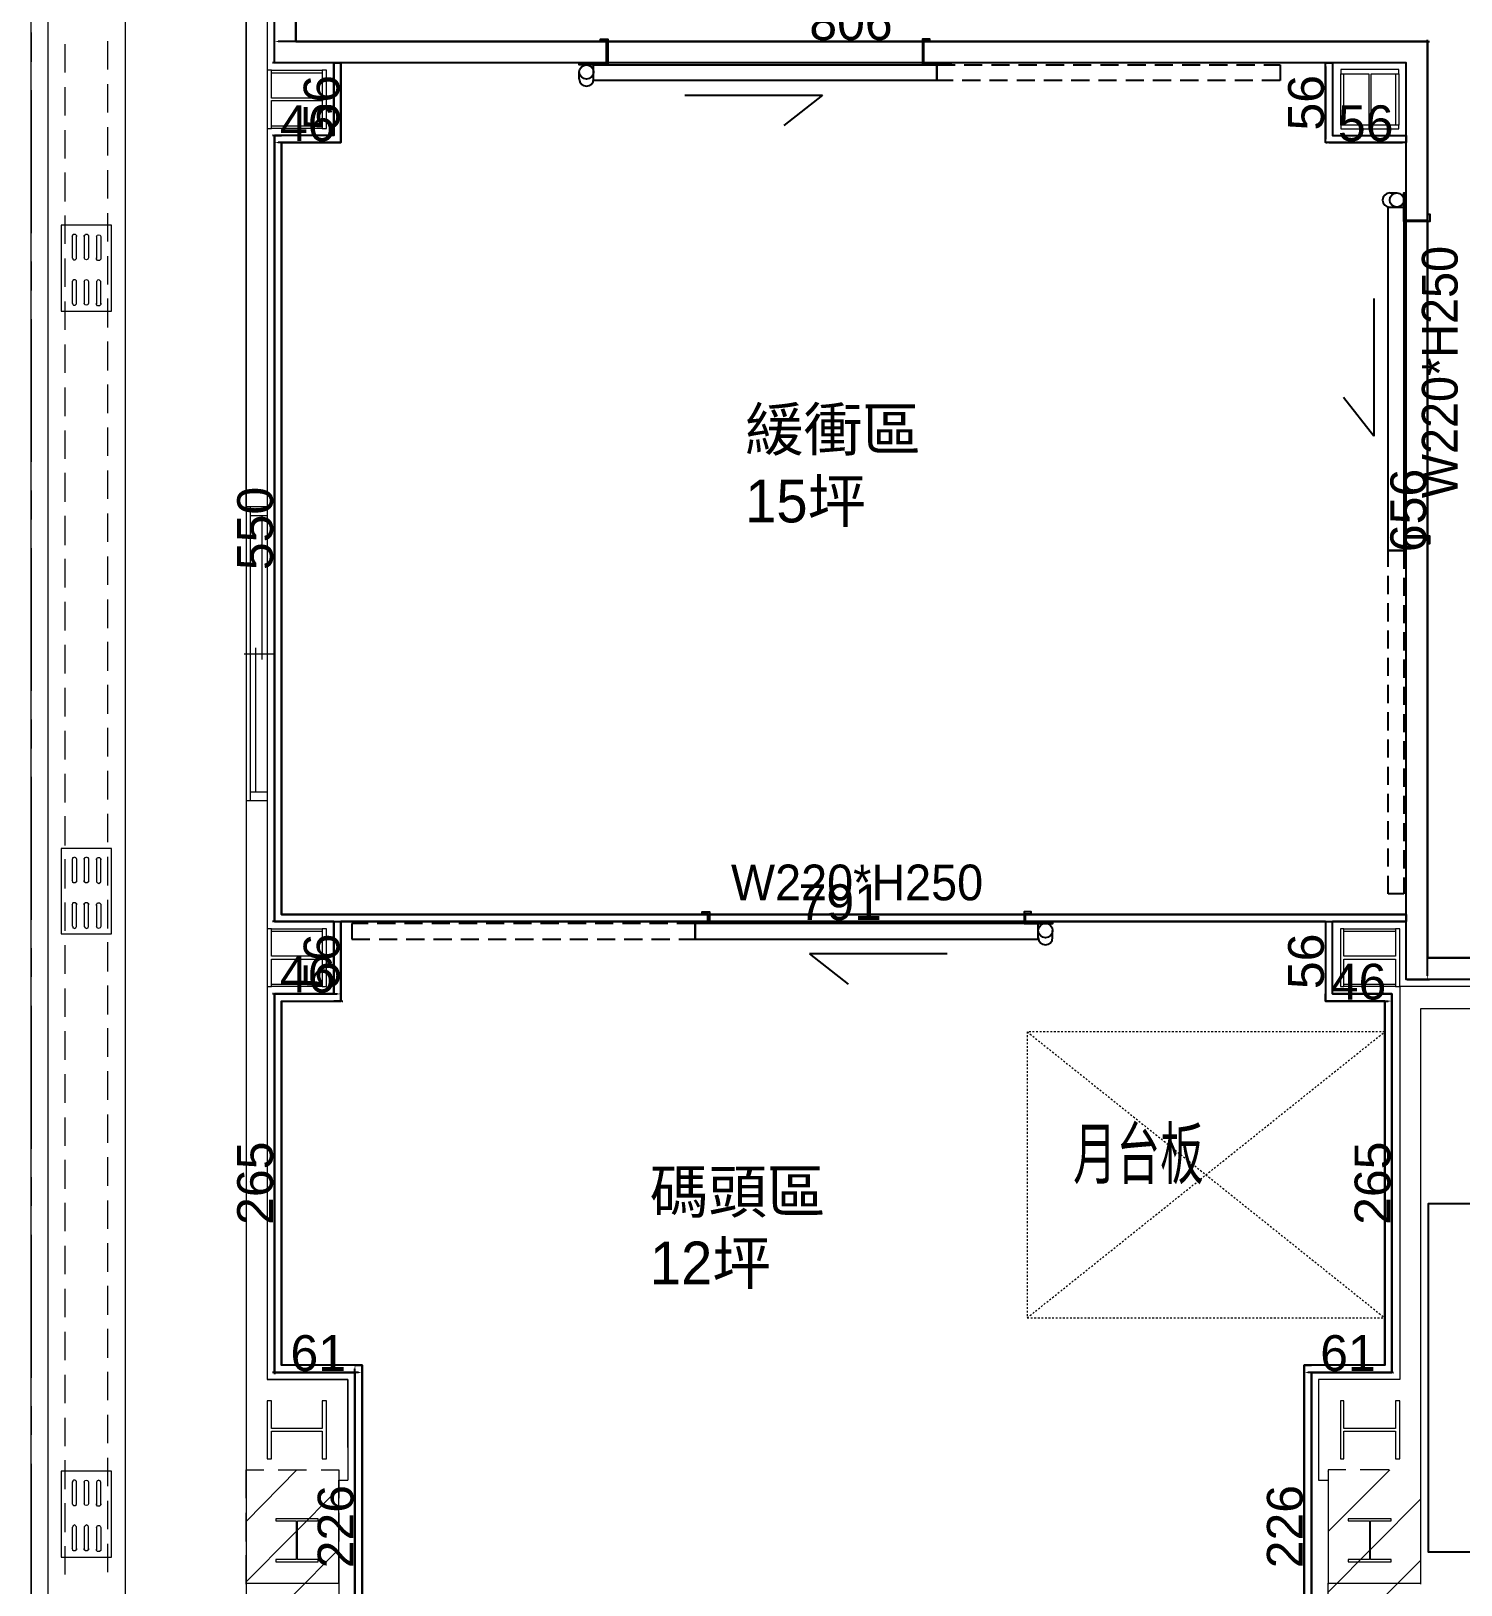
# Model space of a CAD drawing. Header units: millimetres. Extents: x -15161 to 10473752, y -72817 to 33960.
# Drawn here: x 35616 to 36615, y 73 to 1159 of the extents above; entities that cross this region are included whole.
import ezdxf
from ezdxf.enums import TextEntityAlignment as Align

# ---------------------------------------------------------------- set-up
doc = ezdxf.new("R2010")
doc.units = ezdxf.units.MM
doc.linetypes.add('HIDDEN', pattern=[9.525, 6.35, -3.175])
doc.linetypes.add('JIS_02_1.2', pattern=[2.5, 1.25, -1.25])
doc.layers.add('C6', color=6, linetype='Continuous', lineweight=5)
doc.layers.add('添利-門', color=150, linetype='Continuous', lineweight=25)
doc.layers.add('PDF_幾何圖形', color=7, linetype='Continuous')
doc.layers.add('TEXT', color=4, linetype='Continuous')
doc.styles.add('CHINA', font='C2.SHX', dxfattribs={"width": 0.8, "bigfont": 'CHINA.SHX'})
doc.styles.get("Standard").update_dxf_attribs({"font": 'arial.ttf'})
doc.dimstyles.new('ISO-25', dxfattribs={"dimtxt": 25, "dimasz": 2.5, "dimexe": 1.25, "dimexo": 0.625, "dimtad": 1, "dimdec": 0, "dimtxsty": 'Standard', "dimcen": 2.5, "dimadec": 0, "dimazin": 0, "dimtfac": 1, "dimtdec": 0, "dimtmove": 0, "dimatfit": 3, "dimfxl": 1, "dimarcsym": 0})

# ---------------------------------------------------------------- blocks, each defined once
blk = doc.blocks.new('拆除後的建築底圖1131126')
at = {"layer": 'PDF_幾何圖形', "lineweight": 0}
for points in [[(10789.3, -581.5), (9382.4, -762.3), (9382.4, 3697.8), (9394.2, 3697.8), (9394.2, -748.7), (10787.6, -569.6)], [(9532.7, 3547.1), (9532.7, -46.7), (9448.4, -46.7), (9448.4, 3547.1)], [(9586, 1090.9), (9589, 1090.9), (9589, 1131.6), (9586, 1131.6), (9586, 1112.1), (9550.5, 1112.1), (9550.5, 1131.6), (9547.5, 1131.6), (9547.5, 1090.9), (9550.5, 1090.9), (9550.5, 1110.4), (9586, 1110.4)], [(9550.5, 1129.5), (9550.5, 1131.6), (9586, 1131.6), (9586, 1129.5)], [(10298.2, 1093.1), (10298.2, 1090.5), (10338.8, 1090.5), (10338.8, 1093.1), (10319.4, 1093.1), (10319.4, 1129.1), (10338.8, 1129.1), (10338.8, 1132), (10298.2, 1132), (10298.2, 1129.1), (10317.7, 1129.1), (10317.7, 1093.1)], [(10298.2, 1093.1), (10298.2, 1129.1), (10299.9, 1129.1), (10299.9, 1093.1)], [(10336.7, 1093.1), (10336.7, 1129.1), (10338.8, 1129.1), (10338.8, 1093.1)], [(9550.5, 1090.9), (9550.5, 1092.6), (9586, 1092.6), (9586, 1090.9)], [(9438.7, 963.1), (9438.7, 1023.2), (9403.5, 1023.2), (9403.5, 963.1)], [(9411.2, 968.6), (9411.6, 968.2), (9411.6, 967.7), (9412, 967.3), (9413.3, 967.3), (9413.7, 967.7), (9414.1, 968.2), (9414.1, 968.6), (9414.1, 983.8), (9414.1, 984.2), (9413.7, 984.7), (9413.3, 985.1), (9412, 985.1), (9411.6, 984.7), (9411.6, 984.2), (9411.2, 983.8)], [(9438.7, 527.8), (9438.7, 587.5), (9403.5, 587.5), (9403.5, 527.8)], [(9586, 491), (9589, 491), (9589, 531.2), (9586, 531.2), (9586, 512.2), (9550.5, 512.2), (9550.5, 531.2), (9547.5, 531.2), (9547.5, 491), (9550.5, 491), (9550.5, 510), (9586, 510)], [(9550.5, 529.5), (9550.5, 531.2), (9586, 531.2), (9586, 529.5)], [(10336.3, 491), (10339.3, 491), (10339.3, 531.2), (10336.3, 531.2), (10336.3, 512.2), (10300.3, 512.2), (10300.3, 531.2), (10297.8, 531.2), (10297.8, 491), (10300.3, 491), (10300.3, 510), (10336.3, 510)], [(10300.3, 529.5), (10300.3, 531.2), (10336.3, 531.2), (10336.3, 529.5)], [(9550.5, 491), (9550.5, 492.7), (9586, 492.7), (9586, 491)], [(10282.5, 168.8), (10282.5, 145.9), (10289.3, 145.9), (10289.3, 73.9), (10354.1, 73.9), (10354.1, 475.7), (10418.4, 475.7), (11018.4, 475.7), (11073.4, 475.7), (11073.4, 460.9), (11123.4, 460.9), (11123.4, 491), (11018.4, 491), (10418.4, 491), (10339.3, 491), (10339.3, 216.2), (10282.5, 216.2), (10282.5, 168.8)], [(10300.3, 491), (10300.3, 492.7), (10336.3, 492.7), (10336.3, 491)], [(9586, 160.7), (9589, 160.7), (9589, 201.4), (9586, 201.4), (9586, 181.9), (9550.5, 181.9), (9550.5, 201.4), (9547.5, 201.4), (9547.5, 160.7), (9550.5, 160.7), (9550.5, 180.2), (9586, 180.2)], [(10336.3, 160.7), (10339.3, 160.7), (10339.3, 201.4), (10336.3, 201.4), (10336.3, 181.9), (10300.3, 181.9), (10300.3, 201.4), (10297.8, 201.4), (10297.8, 160.7), (10300.3, 160.7), (10300.3, 180.2), (10336.3, 180.2)], [(9438.7, 92.1), (9438.7, 152.3), (9403.5, 152.3), (9403.5, 92.1)], [(9411.2, 129.4), (9411.6, 129), (9411.6, 128.6), (9412, 128.1), (9413.3, 128.1), (9414.1, 129), (9414.1, 129.4), (9414.1, 144.6), (9414.1, 145.1), (9413.7, 145.5), (9413.3, 145.9), (9412, 145.9), (9411.6, 145.5), (9411.6, 145.1), (9411.2, 144.6)], [(9583.1, 117.5), (9583.1, 118.8), (9553.4, 118.8), (9553.4, 117.5), (9567.8, 117.5), (9567.8, 90.4), (9553.4, 90.4), (9553.4, 88.8), (9583.1, 88.8), (9583.1, 90.4), (9568.7, 90.4), (9568.7, 117.5)], [(10333.3, 117.5), (10333.3, 118.8), (10303.3, 118.8), (10303.3, 117.5), (10318.1, 117.5), (10318.1, 90.4), (10303.3, 90.4), (10303.3, 88.8), (10333.3, 88.8), (10333.3, 90.4), (10318.9, 90.4), (10318.9, 117.5)]]:
    blk.add_lwpolyline(points, close=True, dxfattribs=at)
for points in [[(9547.5, 1308.6), (9547.5, 826.3), (9532.7, 826.3), (9532.7, 1308.6)], [(9382.4, 1157.8), (9382.4, 1137.5)], [(9436.1, 1132), (9436.1, 1151.9)], [(9448.4, 1132.4), (9448.4, 1152.8)], [(9406.1, 1129.9), (9406.1, 1149.8)], [(9406.1, 1099.8), (9406.1, 1119.7)], [(9436.1, 1102), (9436.1, 1121.9)], [(9448.4, 1102.4), (9448.4, 1122.7)], [(9382.4, 1117.6), (9382.4, 1017.7)], [(9406.1, 1069.8), (9406.1, 1089.7)], [(9436.1, 1071.9), (9436.1, 1091.8)], [(9448.4, 1072.7), (9448.4, 1092.6)], [(9406.1, 1039.7), (9406.1, 1060)], [(9436.1, 1041.8), (9436.1, 1061.7)], [(9448.4, 1042.7), (9448.4, 1062.6)], [(9448.4, 1012.6), (9448.4, 1032.5)], [(9406.1, 1010.1), (9406.1, 1030)], [(9436.1, 1011.8), (9436.1, 1031.7)], [(9411.2, 1015.2), (9411.6, 1016), (9411.6, 1016.4), (9412, 1016.9), (9413.3, 1016.9), (9413.7, 1016.4), (9414.1, 1016), (9414.1, 1015.2)], [(9411.2, 1015.6), (9411.2, 1000.3), (9411.6, 999.9), (9411.6, 999.5), (9412, 999.1), (9413.3, 999.1), (9413.7, 999.5), (9414.1, 999.9), (9414.1, 1000.3), (9414.1, 1015.6)], [(9419.6, 1015.2), (9419.6, 1016), (9420.1, 1016.4), (9420.5, 1016.9), (9421.7, 1016.9), (9422.2, 1016.4), (9422.6, 1016), (9422.6, 1015.2)], [(9419.6, 1015.6), (9419.6, 1000.3)], [(9422.6, 1015.6), (9422.6, 1000.3)], [(9428.1, 1015.2), (9428.1, 999.9)], [(9431.1, 1015.2), (9431.1, 999.9)], [(9406.1, 980), (9406.1, 999.9)], [(9431.1, 1000.3), (9431.1, 999.5), (9430.2, 998.6), (9428.9, 998.6), (9428.1, 999.5), (9428.1, 1000.3)], [(9436.1, 981.7), (9436.1, 1001.6)], [(9448.4, 982.6), (9448.4, 1002.5)], [(9382.4, 997.8), (9382.4, 977.5)], [(9419.6, 983.8), (9419.6, 968.6)], [(9422.6, 983.8), (9422.6, 968.6)], [(9431.1, 968.2), (9431.1, 983.4), (9431.1, 983.8), (9430.6, 984.2), (9430.2, 984.7), (9429.8, 985.1), (9428.9, 984.7), (9428.5, 984.2), (9428.1, 983.8), (9428.1, 983.4), (9428.1, 968.2)], [(9406.1, 950), (9406.1, 969.9)], [(9431.1, 968.6), (9431.1, 967.7), (9430.2, 966.9), (9428.9, 966.9), (9428.1, 967.7), (9428.1, 968.6)], [(9436.1, 951.6), (9436.1, 972)], [(9448.4, 952.5), (9448.4, 972.4)], [(9382.4, 957.6), (9382.4, 857.7)], [(9406.1, 919.9), (9406.1, 939.8)], [(9436.1, 921.6), (9436.1, 941.9)], [(9448.4, 922.4), (9448.4, 942.8)], [(9448.4, 892.4), (9448.4, 912.7)], [(9406.1, 889.8), (9406.1, 909.7)], [(9436.1, 891.9), (9436.1, 911.8)], [(9436.1, 861.9), (9436.1, 881.8)], [(9448.4, 862.7), (9448.4, 882.6)], [(9406.1, 859.8), (9406.1, 879.7)], [(9406.1, 829.7), (9406.1, 850)], [(9436.1, 831.8), (9436.1, 851.7)], [(9448.4, 832.7), (9448.4, 852.6)], [(9382.4, 837.8), (9382.4, 817.4)], [(9532.7, 826.3), (9532.7, 621), (9547.5, 621), (9547.5, 216.2), (9603.8, 216.2), (9603.8, 168.8), (9603.8, 216.2), (9547.5, 216.2)], [(9535.6, 826.3), (9535.6, 621)], [(9547.5, 826.3), (9547.5, 621)], [(9406.1, 799.6), (9406.1, 820)], [(9436.1, 801.8), (9436.1, 821.7)], [(9448.4, 802.6), (9448.4, 822.5)], [(9547.5, 820), (9535.6, 820)], [(9543.7, 820), (9543.7, 719.6)], [(9382.4, 797.5), (9382.4, 697.6)], [(9406.1, 770), (9406.1, 789.9)], [(9436.1, 771.7), (9436.1, 791.6)], [(9448.4, 772.5), (9448.4, 792.4)], [(9436.1, 741.6), (9436.1, 761.5)], [(9448.4, 742.5), (9448.4, 762.4)], [(9406.1, 739.9), (9406.1, 759.8)], [(9406.1, 709.9), (9406.1, 729.8)], [(9436.1, 711.6), (9436.1, 731.9)], [(9448.4, 712.4), (9448.4, 732.3)], [(9551.7, 723.4), (9531.4, 723.4)], [(9539.5, 626.9), (9539.5, 727.7)], [(9406.1, 679.8), (9406.1, 699.7)], [(9436.1, 681.5), (9436.1, 701.8)], [(9448.4, 682.4), (9448.4, 702.7)], [(9382.4, 677.7), (9382.4, 657.4)], [(9406.1, 649.8), (9406.1, 669.7)], [(9436.1, 651.9), (9436.1, 671.8)], [(9448.4, 652.3), (9448.4, 672.6)], [(9436.1, 621.8), (9436.1, 641.7)], [(9448.4, 622.7), (9448.4, 642.6)], [(9382.4, 637.5), (9382.4, 537.6)], [(9406.1, 619.7), (9406.1, 639.6)], [(9532.7, 621), (9532.7, 73.9), (9597.5, 73.9), (9597.5, 145.9), (9603.8, 145.9)], [(9547.5, 626.9), (9535.6, 626.9)], [(9406.1, 589.6), (9406.1, 610)], [(9436.1, 591.8), (9436.1, 611.7)], [(9448.4, 592.6), (9448.4, 612.5)], [(9406.1, 559.6), (9406.1, 579.9)], [(9411.2, 579.9), (9411.6, 580.3), (9411.6, 581.2), (9412, 581.2), (9412.9, 581.6), (9413.3, 581.2), (9413.7, 581.2), (9414.1, 580.3), (9414.1, 579.9)], [(9411.2, 580.3), (9411.2, 564.7)], [(9414.1, 580.3), (9414.1, 564.7)], [(9419.6, 579.9), (9419.6, 580.3), (9420.1, 581.2), (9420.5, 581.2), (9421.3, 581.6), (9421.7, 581.2), (9422.2, 581.2), (9422.6, 580.3), (9422.6, 579.9)], [(9419.6, 580.3), (9419.6, 564.7)], [(9422.6, 580.3), (9422.6, 564.7)], [(9428.1, 579.5), (9428.1, 580.3), (9428.5, 580.7), (9428.9, 581.2), (9430.2, 581.2), (9430.6, 580.7), (9431.1, 580.3), (9431.1, 579.5)], [(9428.1, 579.9), (9428.1, 564.7), (9428.1, 564.2), (9428.9, 563.4), (9429.8, 563), (9431.1, 564.2), (9431.1, 564.7), (9431.1, 579.9)], [(9436.1, 561.7), (9436.1, 581.6)], [(9448.4, 562.5), (9448.4, 582.4)], [(9414.1, 565.1), (9414.1, 564.2), (9413.3, 563.4), (9412, 563.4), (9411.6, 563.8), (9411.6, 564.2), (9411.2, 565.1)], [(9422.6, 565.1), (9422.6, 564.2), (9421.7, 563.4), (9420.5, 563.4), (9419.6, 564.2), (9419.6, 565.1)], [(9406.1, 529.9), (9406.1, 549.8)], [(9411.2, 548.1), (9411.6, 549), (9411.6, 549.4), (9412, 549.8), (9413.3, 549.8), (9414.1, 549), (9414.1, 548.1)], [(9411.2, 548.6), (9411.2, 533.3), (9411.6, 532.9), (9411.6, 532.1), (9412, 532.1), (9412.9, 531.6), (9413.3, 532.1), (9413.7, 532.1), (9414.1, 532.9), (9414.1, 533.3), (9414.1, 548.6)], [(9419.6, 548.1), (9419.6, 549), (9420.5, 549.8), (9421.7, 549.8), (9422.6, 549), (9422.6, 548.1)], [(9419.6, 548.6), (9419.6, 533.3), (9419.6, 532.9), (9420.1, 532.1), (9420.5, 532.1), (9421.3, 531.6), (9421.7, 532.1), (9422.2, 532.1), (9422.6, 532.9), (9422.6, 533.3), (9422.6, 548.6)], [(9428.1, 547.7), (9428.1, 548.6), (9428.5, 549), (9428.9, 549.4), (9430.2, 549.4), (9430.6, 549), (9431.1, 548.6), (9431.1, 547.7)], [(9428.1, 548.1), (9428.1, 532.9)], [(9431.1, 548.1), (9431.1, 532.9)], [(9436.1, 531.6), (9436.1, 551.5)], [(9448.4, 532.5), (9448.4, 552.4)], [(9436.1, 501.6), (9436.1, 521.9)], [(9448.4, 502.4), (9448.4, 522.3)], [(9382.4, 517.7), (9382.4, 497.8)], [(9406.1, 499.9), (9406.1, 519.8)], [(9406.1, 469.8), (9406.1, 489.7)], [(9436.1, 471.5), (9436.1, 491.8)], [(9448.4, 472.4), (9448.4, 492.3)], [(9382.4, 477.4), (9382.4, 377.5)], [(9406.1, 439.8), (9406.1, 459.7)], [(9436.1, 441.9), (9436.1, 461.8)], [(9448.4, 442.3), (9448.4, 462.6)], [(9406.1, 409.7), (9406.1, 429.6)], [(9436.1, 411.8), (9436.1, 431.7)], [(9448.4, 412.2), (9448.4, 432.6)], [(9448.4, 382.6), (9448.4, 402.5)], [(9406.1, 379.6), (9406.1, 399.5)], [(9436.1, 381.7), (9436.1, 401.6)], [(9406.1, 349.6), (9406.1, 369.9)], [(9436.1, 351.7), (9436.1, 371.6)], [(9448.4, 352.5), (9448.4, 372.4)], [(9382.4, 357.6), (9382.4, 337.7)], [(9406.1, 319.9), (9406.1, 339.8)], [(9436.1, 321.6), (9436.1, 341.5)], [(9448.4, 322.5), (9448.4, 342.4)], [(9382.4, 317.4), (9382.4, 217.5)], [(9406.1, 289.9), (9406.1, 309.8)], [(9436.1, 291.6), (9436.1, 311.5)], [(9448.4, 292.4), (9448.4, 312.3)], [(9406.1, 259.8), (9406.1, 279.7)], [(9436.1, 261.5), (9436.1, 281.8)], [(9448.4, 262.3), (9448.4, 282.2)], [(9436.1, 231.4), (9436.1, 251.8)], [(9448.4, 232.3), (9448.4, 252.6)], [(9406.1, 229.7), (9406.1, 249.6)], [(9406.1, 199.7), (9406.1, 219.6)], [(9436.1, 201.8), (9436.1, 221.7)], [(9448.4, 202.2), (9448.4, 222.5)], [(10339.3, 216.2), (10282.5, 216.2), (10282.5, 168.8)], [(9382.4, 197.6), (9382.4, 177.7)], [(9406.1, 169.6), (9406.1, 189.5)], [(9436.1, 171.7), (9436.1, 191.6)], [(9448.4, 172.6), (9448.4, 192.5)], [(9603.8, 168.8), (9603.8, 145.9)], [(9382.4, 157.3), (9382.4, 57.4)], [(9406.1, 139.6), (9406.1, 159.9)], [(9436.1, 141.7), (9436.1, 161.6)], [(9448.4, 142.5), (9448.4, 162.4)], [(9532.7, 133.2), (9532.7, 153.1), (9545, 153.1)], [(9532.7, 117.1), (9568.2, 153.1)], [(9555.1, 153.1), (9575, 153.1)], [(9585.2, 153.1), (9597.5, 153.1), (9597.5, 133.2)], [(10301.6, 153.1), (10289.3, 153.1), (10289.3, 133.2)], [(10289.3, 109.9), (10332.5, 153.1)], [(10289.3, 152.3), (10289.7, 153.1)], [(10331.6, 153.1), (10311.7, 153.1)], [(10354.1, 133.2), (10354.1, 153.1)], [(9419.6, 144.6), (9419.6, 129.4)], [(9422.6, 144.6), (9422.6, 129.4)], [(9431.1, 129), (9431.1, 144.2), (9431.1, 144.6), (9430.6, 145.5), (9430.2, 145.5), (9429.8, 145.9), (9428.9, 145.5), (9428.5, 145.5), (9428.1, 144.6), (9428.1, 144.2), (9428.1, 129)], [(9436.1, 111.6), (9436.1, 131.5)], [(9448.4, 112.5), (9448.4, 132.4)], [(9532.7, 74.8), (9597.5, 140)], [(10289.3, 67.6), (10354.1, 132.8)], [(9406.1, 109.5), (9406.1, 129.8)], [(9431.1, 129.4), (9431.1, 128.6), (9430.2, 127.7), (9428.9, 127.7), (9428.1, 128.6), (9428.1, 129.4)], [(9532.7, 103.1), (9532.7, 123)], [(9597.5, 123), (9597.5, 103.1)], [(10289.3, 123), (10289.3, 103.1)], [(9414.1, 97.6), (9414.1, 112.9), (9414.1, 113.3), (9413.7, 113.7), (9413.3, 114.2), (9412.9, 114.6), (9412, 114.2), (9411.6, 113.7), (9411.6, 113.3), (9411.2, 112.9), (9411.2, 97.6)], [(9422.6, 97.6), (9422.6, 112.9), (9422.6, 113.3), (9422.2, 113.7), (9421.7, 114.2), (9421.3, 114.6), (9420.5, 114.2), (9420.1, 113.7), (9419.6, 113.3), (9419.6, 112.9), (9419.6, 97.6)], [(9428.1, 112.5), (9428.1, 112.9), (9428.5, 113.7), (9428.9, 114.2), (9430.2, 114.2), (9430.6, 113.7), (9431.1, 112.9), (9431.1, 112.5)], [(9428.1, 112.9), (9428.1, 97.2)], [(9431.1, 112.9), (9431.1, 97.2)], [(9406.1, 79.9), (9406.1, 99.8)], [(9414.1, 98.1), (9414.1, 97.2), (9413.3, 96.4), (9412, 96.4), (9411.6, 96.8), (9411.6, 97.2), (9411.2, 98.1)], [(9422.6, 98.1), (9422.6, 97.2), (9421.7, 96.4), (9420.5, 96.4), (9419.6, 97.2), (9419.6, 98.1)], [(9436.1, 81.6), (9436.1, 101.5)], [(9448.4, 82.4), (9448.4, 102.3)], [(9431.1, 97.6), (9431.1, 96.8), (9430.2, 96), (9428.9, 96), (9428.1, 96.8), (9428.1, 97.6)], [(9532.7, 32.4), (9597.5, 97.6)], [(9532.7, 73.1), (9532.7, 93.4)], [(9597.5, 93.4), (9597.5, 73.1)], [(10289.3, 93.4), (10289.3, 73.1)], [(10289.3, 25.2), (10354.1, 90)], [(10354.1, 73.1), (10354.1, 93.4)], [(9597.5, 73.9), (9597.5, -4.4), (10289.3, -4.4), (10289.3, 73.9)]]:
    blk.add_lwpolyline(points, dxfattribs=at)
at = {"layer": 'PDF_幾何圖形', "lineweight": 13}
for points in [[(9382.4, 1157.8), (9382.4, 1137.5)], [(9382.4, 1117.6), (9382.4, 1017.7)], [(9382.4, 997.8), (9382.4, 977.5)], [(9382.4, 957.6), (9382.4, 857.7)], [(9382.4, 837.8), (9382.4, 817.4)], [(9382.4, 797.5), (9382.4, 697.6)], [(9382.4, 677.7), (9382.4, 657.4)], [(9382.4, 637.5), (9382.4, 537.6)], [(9382.4, 517.7), (9382.4, 497.8)], [(9382.4, 477.4), (9382.4, 377.5)], [(9382.4, 357.6), (9382.4, 337.7)], [(9382.4, 317.4), (9382.4, 217.5)], [(9382.4, 197.6), (9382.4, 177.7)], [(9382.4, 157.3), (9382.4, 57.4)]]:
    blk.add_lwpolyline(points, dxfattribs=at)
at = {"layer": 'PDF_幾何圖形', "lineweight": 0}
for points in [[(9428.1, 1015.2), (9428.1, 1016.9), (9431.1, 1016.9), (9431.1, 1015.2)], [(9422.6, 1000.3), (9422.6, 998.6), (9419.6, 998.6), (9419.6, 1000.3)], [(9419.6, 983.8), (9419.6, 985.6), (9422.6, 985.6), (9422.6, 983.8)], [(9422.6, 968.6), (9422.6, 966.8), (9419.6, 966.8), (9419.6, 968.6)], [(9431.1, 532.9), (9431.1, 531.2), (9428.1, 531.1), (9428.1, 532.9)], [(9419.6, 144.6), (9419.6, 146.4), (9422.6, 146.4), (9422.6, 144.6)], [(9422.6, 129.4), (9422.6, 127.7), (9419.6, 127.6), (9419.6, 129.4)]]:
    blk.add_open_spline(points, degree=3, dxfattribs=at)
blk = doc.blocks.new('*D55')
at = {"color": 0, "lineweight": -2, "transparency": 16777216}
for p, q in [((36577.1, 496.6), (36577.1, 497.2)), ((37275.1, 496), (36579.6, 496)), ((37277.6, 496.6), (37277.6, 497.2))]:
    blk.add_line(p, q, dxfattribs=at)
at = {"color": 0, "transparency": 16777216}
for points in [[(36579.6, 496.4), (36579.6, 495.6), (36577.1, 496)], [(37275.1, 496.4), (37275.1, 495.6), (37277.6, 496)]]:
    blk.add_solid(points, dxfattribs=at)
at = {"layer": 'Defpoints', "color": 0, "transparency": 16777216}
for p in [(36577.1, 496), (36577.1, 496), (37277.6, 496)]:
    blk.add_point(p, dxfattribs=at)
at = {"color": 0, "transparency": 16777216, "insert": (36927.3, 509.4), "char_height": 25, "attachment_point": 5}
blk.add_mtext('700', dxfattribs=at)
blk = doc.blocks.new('*D56')
at = {"color": 0, "lineweight": -2, "transparency": 16777216}
for p, q in [((36577.7, 1151.6), (36593.3, 1151.6)), ((36592.1, 498.5), (36592.1, 1149.1)), ((36577.7, 496), (36593.3, 496))]:
    blk.add_line(p, q, dxfattribs=at)
at = {"color": 0, "transparency": 16777216}
for points in [[(36591.7, 1149.1), (36592.5, 1149.1), (36592.1, 1151.6)], [(36591.7, 498.5), (36592.5, 498.5), (36592.1, 496)]]:
    blk.add_solid(points, dxfattribs=at)
at = {"layer": 'Defpoints', "color": 0, "transparency": 16777216}
for p in [(36577.1, 1151.6), (36592.1, 1151.6), (36577.1, 496)]:
    blk.add_point(p, dxfattribs=at)
at = {"color": 0, "transparency": 16777216, "insert": (36578.7, 823.8), "char_height": 25, "attachment_point": 5, "rotation": 90}
blk.add_mtext('656', dxfattribs=at)
blk = doc.blocks.new('*D57')
at = {"color": 0, "lineweight": -2, "transparency": 16777216}
for p, q in [((35785.8, 1152.2), (35785.8, 1152.8)), ((36589.6, 1151.6), (35788.3, 1151.6)), ((36592.1, 1152.2), (36592.1, 1152.8))]:
    blk.add_line(p, q, dxfattribs=at)
at = {"color": 0, "transparency": 16777216}
for points in [[(35788.3, 1152), (35788.3, 1151.2), (35785.8, 1151.6)], [(36589.6, 1152), (36589.6, 1151.2), (36592.1, 1151.6)]]:
    blk.add_solid(points, dxfattribs=at)
at = {"layer": 'Defpoints', "color": 0, "transparency": 16777216}
for p in [(35785.8, 1151.6), (35785.8, 1151.6), (36592.1, 1151.6)]:
    blk.add_point(p, dxfattribs=at)
at = {"color": 0, "transparency": 16777216, "insert": (36188.9, 1165), "char_height": 25, "attachment_point": 5}
blk.add_mtext('806', dxfattribs=at)
blk = doc.blocks.new('*D58')
at = {"color": 0, "lineweight": -2, "transparency": 16777216}
for p, q in [((35786.4, 1685.9), (35787, 1685.9)), ((35785.8, 1139.1), (35785.8, 1683.4)), ((35785.1, 1136.6), (35784.5, 1136.6))]:
    blk.add_line(p, q, dxfattribs=at)
at = {"color": 0, "transparency": 16777216}
for points in [[(35785.3, 1683.4), (35786.2, 1683.4), (35785.8, 1685.9)], [(35785.3, 1139.1), (35786.2, 1139.1), (35785.8, 1136.6)]]:
    blk.add_solid(points, dxfattribs=at)
at = {"layer": 'Defpoints', "color": 0, "transparency": 16777216}
for p in [(35785.8, 1685.9), (35785.8, 1685.9), (35785.8, 1136.6)]:
    blk.add_point(p, dxfattribs=at)
at = {"color": 0, "transparency": 16777216, "insert": (35772.4, 1411.3), "char_height": 25, "attachment_point": 5, "rotation": 90}
blk.add_mtext('549', dxfattribs=at)
blk = doc.blocks.new('*D99')
at = {"color": 0, "lineweight": -2, "transparency": 16777216}
for p, q in [((36520, 1136.6), (36519.3, 1136.6)), ((36520.6, 1134.1), (36520.6, 1083.4)), ((36521.2, 1080.9), (36521.8, 1080.9))]:
    blk.add_line(p, q, dxfattribs=at)
at = {"color": 0, "transparency": 16777216}
for points in [[(36520.2, 1134.1), (36521, 1134.1), (36520.6, 1136.6)], [(36520.2, 1083.4), (36521, 1083.4), (36520.6, 1080.9)]]:
    blk.add_solid(points, dxfattribs=at)
at = {"layer": 'Defpoints', "color": 0, "transparency": 16777216}
for p in [(36520.6, 1136.6), (36520.6, 1080.9), (36520.6, 1080.9)]:
    blk.add_point(p, dxfattribs=at)
at = {"color": 0, "transparency": 16777216, "insert": (36507.2, 1108.8), "char_height": 25, "attachment_point": 5, "rotation": 90}
blk.add_mtext('56', dxfattribs=at)
blk = doc.blocks.new('*D100')
at = {"color": 0, "lineweight": -2, "transparency": 16777216}
for p, q in [((36520.6, 1081.6), (36520.6, 1082.2)), ((36523.1, 1080.9), (36574.6, 1080.9)), ((36577.1, 1081.6), (36577.1, 1082.2))]:
    blk.add_line(p, q, dxfattribs=at)
at = {"color": 0, "transparency": 16777216}
for points in [[(36523.1, 1081.4), (36523.1, 1080.5), (36520.6, 1080.9)], [(36574.6, 1081.4), (36574.6, 1080.5), (36577.1, 1080.9)]]:
    blk.add_solid(points, dxfattribs=at)
at = {"layer": 'Defpoints', "color": 0, "transparency": 16777216}
for p in [(36520.6, 1080.9), (36577.1, 1080.9), (36577.1, 1080.9)]:
    blk.add_point(p, dxfattribs=at)
at = {"color": 0, "transparency": 16777216, "insert": (36548.8, 1094.3), "char_height": 25, "attachment_point": 5}
blk.add_mtext('56', dxfattribs=at)
blk = doc.blocks.new('*D101')
at = {"color": 0, "lineweight": -2, "transparency": 16777216}
for p, q in [((35831.6, 1136.6), (35831, 1136.6)), ((35832.2, 1134.1), (35832.2, 1083.4)), ((35831.6, 1080.9), (35831, 1080.9))]:
    blk.add_line(p, q, dxfattribs=at)
at = {"color": 0, "transparency": 16777216}
for points in [[(35831.8, 1134.1), (35832.7, 1134.1), (35832.2, 1136.6)], [(35831.8, 1083.4), (35832.7, 1083.4), (35832.2, 1080.9)]]:
    blk.add_solid(points, dxfattribs=at)
at = {"layer": 'Defpoints', "color": 0, "transparency": 16777216}
for p in [(35832.2, 1136.6), (35832.2, 1080.9), (35832.2, 1080.9)]:
    blk.add_point(p, dxfattribs=at)
at = {"color": 0, "transparency": 16777216, "insert": (35818.9, 1108.8), "char_height": 25, "attachment_point": 5, "rotation": 90}
blk.add_mtext('56', dxfattribs=at)
blk = doc.blocks.new('*D102')
at = {"color": 0, "lineweight": -2, "transparency": 16777216}
for p, q in [((35785.8, 1081.6), (35785.8, 1082.2)), ((35829.7, 1080.9), (35788.3, 1080.9)), ((35832.2, 1081.6), (35832.2, 1082.2))]:
    blk.add_line(p, q, dxfattribs=at)
at = {"color": 0, "transparency": 16777216}
for points in [[(35788.3, 1081.4), (35788.3, 1080.5), (35785.8, 1080.9)], [(35829.7, 1081.4), (35829.7, 1080.5), (35832.2, 1080.9)]]:
    blk.add_solid(points, dxfattribs=at)
at = {"layer": 'Defpoints', "color": 0, "transparency": 16777216}
for p in [(35785.8, 1080.9), (35785.8, 1080.9), (35832.2, 1080.9)]:
    blk.add_point(p, dxfattribs=at)
at = {"color": 0, "transparency": 16777216, "insert": (35809, 1094.3), "char_height": 25, "attachment_point": 5}
blk.add_mtext('46', dxfattribs=at)
blk = doc.blocks.new('*D103')
at = {"color": 0, "lineweight": -2, "transparency": 16777216}
for p, q in [((35785.1, 1085.9), (35784.5, 1085.9)), ((35785.8, 1083.4), (35785.8, 538.9)), ((35785.1, 536.4), (35784.5, 536.4))]:
    blk.add_line(p, q, dxfattribs=at)
at = {"color": 0, "transparency": 16777216}
for points in [[(35785.3, 1083.4), (35786.2, 1083.4), (35785.8, 1085.9)], [(35785.3, 538.9), (35786.2, 538.9), (35785.8, 536.4)]]:
    blk.add_solid(points, dxfattribs=at)
at = {"layer": 'Defpoints', "color": 0, "transparency": 16777216}
for p in [(35785.8, 1085.9), (35785.8, 536.4), (35785.8, 536.4)]:
    blk.add_point(p, dxfattribs=at)
at = {"color": 0, "transparency": 16777216, "insert": (35772.4, 811.2), "char_height": 25, "attachment_point": 5, "rotation": 90}
blk.add_mtext('550', dxfattribs=at)
blk = doc.blocks.new('*D104')
at = {"color": 0, "lineweight": -2, "transparency": 16777216}
for p, q in [((35785.8, 537), (35785.8, 537.7)), ((35788.3, 536.4), (36574.6, 536.4)), ((36577.1, 537), (36577.1, 537.7))]:
    blk.add_line(p, q, dxfattribs=at)
at = {"color": 0, "transparency": 16777216}
for points in [[(35788.3, 536.8), (35788.3, 536), (35785.8, 536.4)], [(36574.6, 536.8), (36574.6, 536), (36577.1, 536.4)]]:
    blk.add_solid(points, dxfattribs=at)
at = {"layer": 'Defpoints', "color": 0, "transparency": 16777216}
for p in [(35785.8, 536.4), (36577.1, 536.4), (36577.1, 536.4)]:
    blk.add_point(p, dxfattribs=at)
at = {"color": 0, "transparency": 16777216, "insert": (36181.4, 549.8), "char_height": 25, "attachment_point": 5}
blk.add_mtext('791', dxfattribs=at)
blk = doc.blocks.new('*D105')
at = {"color": 0, "lineweight": -2, "transparency": 16777216}
for p, q in [((36520, 536.4), (36519.3, 536.4)), ((36520.6, 533.9), (36520.6, 483.3)), ((36521.2, 480.8), (36521.8, 480.8))]:
    blk.add_line(p, q, dxfattribs=at)
at = {"color": 0, "transparency": 16777216}
for points in [[(36520.2, 533.9), (36521, 533.9), (36520.6, 536.4)], [(36520.2, 483.3), (36521, 483.3), (36520.6, 480.8)]]:
    blk.add_solid(points, dxfattribs=at)
at = {"layer": 'Defpoints', "color": 0, "transparency": 16777216}
for p in [(36520.6, 536.4), (36520.6, 480.8), (36520.6, 480.8)]:
    blk.add_point(p, dxfattribs=at)
at = {"color": 0, "transparency": 16777216, "insert": (36507.2, 508.6), "char_height": 25, "attachment_point": 5, "rotation": 90}
blk.add_mtext('56', dxfattribs=at)
blk = doc.blocks.new('*D106')
at = {"color": 0, "lineweight": -2, "transparency": 16777216}
for p, q in [((36520.6, 481.4), (36520.6, 482)), ((36523.1, 480.8), (36564.6, 480.8)), ((36567.1, 481.4), (36567.1, 482))]:
    blk.add_line(p, q, dxfattribs=at)
at = {"color": 0, "transparency": 16777216}
for points in [[(36523.1, 481.2), (36523.1, 480.4), (36520.6, 480.8)], [(36564.6, 481.2), (36564.6, 480.4), (36567.1, 480.8)]]:
    blk.add_solid(points, dxfattribs=at)
at = {"layer": 'Defpoints', "color": 0, "transparency": 16777216}
for p in [(36520.6, 480.8), (36567.1, 480.8), (36567.1, 480.8)]:
    blk.add_point(p, dxfattribs=at)
at = {"color": 0, "transparency": 16777216, "insert": (36543.8, 494.2), "char_height": 25, "attachment_point": 5}
blk.add_mtext('46', dxfattribs=at)
blk = doc.blocks.new('*D107')
at = {"color": 0, "lineweight": -2, "transparency": 16777216}
for p, q in [((36566.5, 485.8), (36565.8, 485.8)), ((36567.1, 483.3), (36567.1, 223.7)), ((36567.7, 221.2), (36568.3, 221.2))]:
    blk.add_line(p, q, dxfattribs=at)
at = {"color": 0, "transparency": 16777216}
for points in [[(36566.7, 483.3), (36567.5, 483.3), (36567.1, 485.8)], [(36566.7, 223.7), (36567.5, 223.7), (36567.1, 221.2)]]:
    blk.add_solid(points, dxfattribs=at)
at = {"layer": 'Defpoints', "color": 0, "transparency": 16777216}
for p in [(36567.1, 485.8), (36567.1, 221.2), (36567.1, 221.2)]:
    blk.add_point(p, dxfattribs=at)
at = {"color": 0, "transparency": 16777216, "insert": (36553.7, 353.5), "char_height": 25, "attachment_point": 5, "rotation": 90}
blk.add_mtext('265', dxfattribs=at)
blk = doc.blocks.new('*D108')
at = {"color": 0, "lineweight": -2, "transparency": 16777216}
for p, q in [((36505.8, 221.8), (36505.8, 222.4)), ((36564.6, 221.2), (36508.3, 221.2)), ((36567.1, 221.8), (36567.1, 222.4))]:
    blk.add_line(p, q, dxfattribs=at)
at = {"color": 0, "transparency": 16777216}
for points in [[(36508.3, 221.6), (36508.3, 220.8), (36505.8, 221.2)], [(36564.6, 221.6), (36564.6, 220.8), (36567.1, 221.2)]]:
    blk.add_solid(points, dxfattribs=at)
at = {"layer": 'Defpoints', "color": 0, "transparency": 16777216}
for p in [(36505.8, 221.2), (36505.8, 221.2), (36567.1, 221.2)]:
    blk.add_point(p, dxfattribs=at)
at = {"color": 0, "transparency": 16777216, "insert": (36536.4, 234.6), "char_height": 25, "attachment_point": 5}
blk.add_mtext('61', dxfattribs=at)
blk = doc.blocks.new('*D109')
at = {"color": 0, "lineweight": -2, "transparency": 16777216}
for p, q in [((36505.8, 223.7), (36505.8, 3.1)), ((36506.4, 226.2), (36507, 226.2)), ((36506.4, 0.6), (36507, 0.6))]:
    blk.add_line(p, q, dxfattribs=at)
at = {"color": 0, "transparency": 16777216}
for points in [[(36505.4, 223.7), (36506.2, 223.7), (36505.8, 226.2)], [(36505.4, 3.1), (36506.2, 3.1), (36505.8, 0.6)]]:
    blk.add_solid(points, dxfattribs=at)
at = {"layer": 'Defpoints', "color": 0, "transparency": 16777216}
for p in [(36505.8, 226.2), (36505.8, 0.6), (36505.8, 0.6)]:
    blk.add_point(p, dxfattribs=at)
at = {"color": 0, "transparency": 16777216, "insert": (36492.4, 113.4), "char_height": 25, "attachment_point": 5, "rotation": 90}
blk.add_mtext('226', dxfattribs=at)
blk = doc.blocks.new('*D111')
at = {"color": 0, "lineweight": -2, "transparency": 16777216}
for p, q in [((35842.1, 3.1), (35842.1, 223.7)), ((35842.7, 226.2), (35843.3, 226.2)), ((35842.7, 0.6), (35843.3, 0.6))]:
    blk.add_line(p, q, dxfattribs=at)
at = {"color": 0, "transparency": 16777216}
for points in [[(35841.6, 223.7), (35842.5, 223.7), (35842.1, 226.2)], [(35841.6, 3.1), (35842.5, 3.1), (35842.1, 0.6)]]:
    blk.add_solid(points, dxfattribs=at)
at = {"layer": 'Defpoints', "color": 0, "transparency": 16777216}
for p in [(35842.1, 226.2), (35842.1, 226.2), (35842.1, 0.6)]:
    blk.add_point(p, dxfattribs=at)
at = {"color": 0, "transparency": 16777216, "insert": (35828.7, 113.4), "char_height": 25, "attachment_point": 5, "rotation": 90}
blk.add_mtext('226', dxfattribs=at)
blk = doc.blocks.new('*D112')
at = {"color": 0, "lineweight": -2, "transparency": 16777216}
for p, q in [((35785.8, 225.6), (35785.8, 219.9)), ((35844.6, 221.2), (35788.3, 221.2)), ((35847.1, 225.6), (35847.1, 219.9))]:
    blk.add_line(p, q, dxfattribs=at)
at = {"color": 0, "transparency": 16777216}
for points in [[(35788.3, 221.6), (35788.3, 220.8), (35785.8, 221.2)], [(35844.6, 221.6), (35844.6, 220.8), (35847.1, 221.2)]]:
    blk.add_solid(points, dxfattribs=at)
at = {"layer": 'Defpoints', "color": 0, "transparency": 16777216}
for p in [(35785.8, 226.2), (35785.8, 221.2), (35847.1, 226.2)]:
    blk.add_point(p, dxfattribs=at)
at = {"color": 0, "transparency": 16777216, "insert": (35816.4, 234.6), "char_height": 25, "attachment_point": 5}
blk.add_mtext('61', dxfattribs=at)
blk = doc.blocks.new('*D113')
at = {"color": 0, "lineweight": -2, "transparency": 16777216}
for p, q in [((35785.1, 485.8), (35784.5, 485.8)), ((35785.8, 223.7), (35785.8, 483.3)), ((35785.1, 221.2), (35784.5, 221.2))]:
    blk.add_line(p, q, dxfattribs=at)
at = {"color": 0, "transparency": 16777216}
for points in [[(35785.3, 483.3), (35786.2, 483.3), (35785.8, 485.8)], [(35785.3, 223.7), (35786.2, 223.7), (35785.8, 221.2)]]:
    blk.add_solid(points, dxfattribs=at)
at = {"layer": 'Defpoints', "color": 0, "transparency": 16777216}
for p in [(35785.8, 485.8), (35785.8, 485.8), (35785.8, 221.2)]:
    blk.add_point(p, dxfattribs=at)
at = {"color": 0, "transparency": 16777216, "insert": (35772.4, 353.5), "char_height": 25, "attachment_point": 5, "rotation": 90}
blk.add_mtext('265', dxfattribs=at)
blk = doc.blocks.new('*D114')
at = {"color": 0, "lineweight": -2, "transparency": 16777216}
for p, q in [((35785.8, 485.1), (35785.8, 484.5)), ((35788.3, 485.8), (35829.7, 485.8)), ((35832.2, 485.1), (35832.2, 484.5))]:
    blk.add_line(p, q, dxfattribs=at)
at = {"color": 0, "transparency": 16777216}
for points in [[(35788.3, 486.2), (35788.3, 485.4), (35785.8, 485.8)], [(35829.7, 486.2), (35829.7, 485.4), (35832.2, 485.8)]]:
    blk.add_solid(points, dxfattribs=at)
at = {"layer": 'Defpoints', "color": 0, "transparency": 16777216}
for p in [(35785.8, 485.8), (35832.2, 485.8), (35832.2, 485.8)]:
    blk.add_point(p, dxfattribs=at)
at = {"color": 0, "transparency": 16777216, "insert": (35809, 499.2), "char_height": 25, "attachment_point": 5}
blk.add_mtext('46', dxfattribs=at)
blk = doc.blocks.new('*D115')
at = {"color": 0, "lineweight": -2, "transparency": 16777216}
for p, q in [((35832.2, 483.3), (35832.2, 533.9)), ((35832.9, 536.4), (35833.5, 536.4)), ((35832.9, 480.8), (35833.5, 480.8))]:
    blk.add_line(p, q, dxfattribs=at)
at = {"color": 0, "transparency": 16777216}
for points in [[(35831.8, 533.9), (35832.7, 533.9), (35832.2, 536.4)], [(35831.8, 483.3), (35832.7, 483.3), (35832.2, 480.8)]]:
    blk.add_solid(points, dxfattribs=at)
at = {"layer": 'Defpoints', "color": 0, "transparency": 16777216}
for p in [(35832.2, 536.4), (35832.2, 536.4), (35832.2, 480.8)]:
    blk.add_point(p, dxfattribs=at)
at = {"color": 0, "transparency": 16777216, "insert": (35818.9, 508.6), "char_height": 25, "attachment_point": 5, "rotation": 90}
blk.add_mtext('56', dxfattribs=at)

msp = doc.modelspace()

# ---------------------------------------------------------------- linework, layer by layer
at = {"color": 94}
for points in [[(38027.8319, 495.9855), (37326.0919, 495.9855), (37326.0919, 536.2084), (37277.5625, 536.2084), (37277.5625, 495.9855), (36577.093, 495.9855), (36577.093, 1136.5932), (35785.7534, 1136.5932), (35785.7534, 1685.9085), (35827.2469, 1685.9085), (35827.2469, 1736.5548), (35785.7534, 1736.5548), (35785.7534, 2279.5995), (35827.2469, 2279.5995), (35827.2469, 2309.5804), (36520.5186, 2309.5804), (36520.5186, 2279.5995), (36621.1268, 2279.5995), (36621.1268, 2421.6203), (36586.9481, 2421.6203), (36586.9481, 3526.8628)], [(38012.8319, 510.9855), (37341.0919, 510.9855), (37341.0919, 551.2084), (37262.5625, 551.2084), (37262.5625, 510.9855), (36592.093, 510.9855), (36592.093, 1151.5932), (35800.7534, 1151.5932), (35800.7534, 1670.9085), (35842.2469, 1670.9085), (35842.2469, 1751.5548), (35800.7534, 1751.5548), (35800.7534, 2264.5995)], [(35800.7534, 1136.5932), (35785.7534, 1136.5932), (35785.7534, 1685.9085), (35800.7534, 1685.9085)], [(35800.7534, 1670.9085), (35800.7534, 1151.5932)], [(36577.093, 1136.5932), (35785.7534, 1136.5932), (35785.7534, 1151.5932)], [(35800.7534, 1151.5932), (36592.093, 1151.5932), (36592.093, 1136.5932)], [(36577.093, 1151.5932), (36592.093, 1151.5932), (36592.093, 510.9855)], [(36592.093, 495.9855), (36577.093, 495.9855), (36577.093, 1136.5932)], [(37277.5625, 510.9855), (37277.5625, 495.9855), (36577.093, 495.9855), (36577.093, 510.9855)], [(36592.093, 510.9855), (37262.5625, 510.9855)]]:
    msp.add_lwpolyline(points, dxfattribs=at)
at = {"color": 30}
msp.add_lwpolyline([(36577.093, 536.4201), (36577.093, 541.4201), (35790.7534, 541.4201), (35790.7534, 1080.9469), (35832.2469, 1080.9467), (35832.2469, 1136.5932), (35827.2469, 1136.5932), (35827.2469, 1085.9469), (35785.7534, 1085.9469), (35785.7534, 536.4201), (35827.2469, 536.4201), (35827.2469, 485.7738), (35785.7534, 485.7738), (35785.7534, 221.1972), (35842.0659, 221.1972), (35842.0659, 0.6043), (36510.7804, 0.6043), (36510.7804, 221.1972), (36567.0929, 221.1972), (36567.0929, 485.7738), (36525.5994, 485.7738), (36525.5994, 536.4201)], close=True, dxfattribs=at)
for points in [[(35827.2469, 1085.9469), (35827.2469, 1136.5932), (35832.2469, 1136.5932), (35832.2469, 1080.9467), (35827.2469, 1080.9467), (35827.2469, 1080.9469)], [(36525.5994, 1080.9469), (36525.5994, 1080.9467), (36520.5994, 1080.9467), (36520.5994, 1136.5932), (36525.5994, 1136.5932), (36525.5994, 1085.9469), (36577.093, 1085.9469), (36577.093, 1080.9469), (36520.5994, 1080.9469), (36520.5994, 1085.9469)], [(35827.2469, 1085.9469), (35785.7534, 1085.9469), (35785.7534, 1080.9469)], [(35790.7534, 536.4201), (35785.7534, 536.4201), (35785.7534, 1085.9469), (35790.7534, 1085.9469)], [(35790.7534, 1080.9469), (35790.7534, 541.4201)], [(35790.7534, 1080.9469), (35832.2469, 1080.9469), (35832.2469, 1080.9469)], [(35827.2469, 536.4201), (35785.7534, 536.4201), (35785.7534, 541.4201)], [(35790.7534, 541.4201), (36577.093, 541.4201), (36577.093, 536.4201), (36525.5994, 536.4201)], [(36520.5994, 536.4201), (36520.5994, 480.7738), (36562.0929, 480.7738), (36562.0929, 226.1972), (36505.7804, 226.1972), (36505.7804, 5.6043), (35847.0659, 5.6043), (35847.0659, 226.1972), (35790.7534, 226.1972), (35790.7534, 480.7738), (35832.2469, 480.7736), (35832.2469, 536.4201), (36520.5994, 536.4201)], [(35827.2469, 541.4201), (35827.2469, 541.4201), (35832.2469, 541.4201)], [(35832.2469, 536.4201), (35832.2469, 480.7736), (35827.2469, 480.7736), (35827.2469, 480.7738)], [(35827.2469, 485.7738), (35827.2469, 536.4201)], [(36520.5994, 536.4201), (35832.2469, 536.4201)], [(36525.5994, 541.4201), (36520.5994, 541.4201)], [(36520.5994, 536.4201), (36520.5994, 480.7736), (36525.5994, 480.7736), (36525.5994, 480.7738)], [(36525.5994, 485.7738), (36525.5994, 536.4201)], [(35790.7534, 221.1972), (35785.7534, 221.1972), (35785.7534, 485.7738), (35790.7534, 485.7738)], [(35827.2469, 485.7738), (35785.7534, 485.7738), (35785.7534, 480.7738)], [(35790.7534, 480.7738), (35832.2469, 480.7738), (35832.2469, 485.7738)], [(35790.7534, 480.7738), (35790.7534, 226.1972)], [(36562.0929, 480.7738), (36520.5994, 480.7738), (36520.5994, 485.7738)], [(36525.5994, 485.7738), (36567.0929, 485.7738), (36567.0929, 480.7738)], [(36562.0929, 485.7738), (36562.0929, 485.7738), (36567.0929, 485.7738), (36567.0929, 221.1972), (36562.0929, 221.1972)], [(36562.0929, 226.1972), (36562.0929, 480.7738)], [(35785.7534, 226.1972), (35785.7534, 221.1972), (35842.0659, 221.1972)], [(35847.0659, 221.1972), (35847.0659, 226.1972), (35790.7534, 226.1972)], [(35842.0659, 226.1972), (35847.0659, 226.1972), (35847.0659, 5.6043)], [(35847.0659, 0.6043), (35842.0659, 0.6043), (35842.0659, 221.1972)], [(36562.0929, 226.1972), (36505.7804, 226.1972), (36505.7804, 221.1972)], [(36505.7804, 5.6043), (36505.7804, 226.1972), (36510.7804, 226.1972)], [(36510.7804, 221.1972), (36510.7804, 0.6043), (36505.7804, 0.6043)], [(36510.7804, 221.1972), (36567.0929, 221.1972), (36567.0929, 226.1972)]]:
    msp.add_lwpolyline(points, dxfattribs=at)
at = {"color": 54, "lineweight": -3}
msp.add_lwpolyline([(37842.3463, 95.4708), (36592.6663, 95.4708), (36592.6663, 339.3108), (37842.3463, 339.3108)], close=True, dxfattribs=at)
at = {"layer": 'C6', "color": 150, "linetype": 'JIS_02_1.2'}
for p, q in [((36312.0929, 259.3701), (36562.0929, 459.3701)), ((36312.0929, 459.3701), (36562.0929, 259.3701))]:
    msp.add_line(p, q, dxfattribs=at)
msp.add_lwpolyline([(36312.0929, 259.3701), (36562.0929, 259.3701), (36562.0929, 459.3701), (36312.0929, 459.3701)], close=True, dxfattribs=at)
at = {"layer": 'PDF_幾何圖形', "color": 150, "lineweight": 25, "true_color": 0x007fff}
for points in [[(36013.8441, 1152.0651), (36013.8441, 1153.3409), (36018.9475, 1153.3409), (36018.9475, 1135.3067), (35998.853, 1135.3067), (35998.853, 1136.2636), (36017.9906, 1136.2636), (36017.9906, 1152.0651)], [(36244.0508, 1152.0651), (36244.0508, 1153.3409), (36238.9475, 1153.3409), (36238.9475, 1135.3067), (36259.0419, 1135.3067), (36259.0419, 1136.2636), (36239.9043, 1136.2636), (36239.9043, 1152.0651)], [(36592.2788, 1030.87), (36593.5546, 1030.87), (36593.5546, 1025.7667), (36575.5204, 1025.7667), (36575.5204, 1045.8611), (36576.4773, 1045.8611), (36576.4773, 1026.7235), (36592.2788, 1026.7235)], [(36592.2788, 800.6633), (36593.5546, 800.6633), (36593.5546, 805.7667), (36575.5204, 805.7667), (36575.5204, 785.6722), (36576.4773, 785.6722), (36576.4773, 804.8098), (36592.2788, 804.8098)], [(36084.7724, 541.8272), (36084.7724, 543.103), (36089.8757, 543.103), (36089.8757, 535.0688), (36069.7813, 535.0688), (36069.7813, 536.0257), (36088.9188, 536.0257), (36088.9188, 541.8272)], [(36314.9791, 541.8272), (36314.9791, 543.103), (36309.8757, 543.103), (36309.8757, 535.0688), (36329.9702, 535.0688), (36329.9702, 536.0257), (36310.8326, 536.0257), (36310.8326, 541.8272)]]:
    msp.add_lwpolyline(points, close=True, dxfattribs=at)
at = {"layer": '添利-門', "linetype": 'ByBlock', "lineweight": -3}
for p, q in [((35998.9476, 1125.4063), (35998.9476, 1130.3376)), ((36565.6201, 1045.7666), (36570.5513, 1045.7666)), ((36329.8756, 525.1685), (36329.8756, 530.0997))]:
    msp.add_line(p, q, dxfattribs=at)
at = {"layer": '添利-門'}
for p, q in [((36008.9475, 1135.3066), (36248.9475, 1135.3066)), ((36008.9475, 1124.3066), (36008.9475, 1135.3066)), ((36248.9475, 1135.3066), (36248.9475, 1124.3066)), ((36248.9475, 1124.3066), (36008.9475, 1124.3066)), ((36564.5204, 795.7667), (36564.5204, 1035.7667)), ((36564.5204, 1035.7667), (36575.5204, 1035.7667)), ((36575.5204, 1035.7667), (36575.5204, 795.7667)), ((36575.5204, 795.7667), (36564.5204, 795.7667)), ((36319.8757, 535.0688), (36079.8757, 535.0688)), ((36079.8757, 535.0688), (36079.8757, 524.0688)), ((36319.8757, 524.0688), (36319.8757, 535.0688)), ((36079.8757, 524.0688), (36319.8757, 524.0688))]:
    msp.add_line(p, q, dxfattribs=at)
at = {"layer": '添利-門', "linetype": 'HIDDEN', "ltscale": 2}
for p, q in [((36248.9475, 1135.3066), (36488.9475, 1135.3066)), ((36248.9475, 1124.3066), (36248.9475, 1135.3066)), ((36488.9475, 1135.3066), (36488.9475, 1124.3066)), ((36488.9475, 1124.3066), (36248.9475, 1124.3066)), ((36564.5204, 555.7667), (36564.5204, 795.7667)), ((36564.5204, 795.7667), (36575.5204, 795.7667)), ((36575.5204, 795.7667), (36575.5204, 555.7667)), ((36575.5204, 555.7667), (36564.5204, 555.7667)), ((36079.8757, 535.0688), (35839.8757, 535.0688)), ((35839.8757, 535.0688), (35839.8757, 524.0688)), ((36079.8757, 524.0688), (36079.8757, 535.0688)), ((35839.8757, 524.0688), (36079.8757, 524.0688))]:
    msp.add_line(p, q, dxfattribs=at)
at = {"layer": '添利-門', "linetype": 'Continuous'}
for p, q in [((36072.6843, 1114.1826), (36168.9426, 1114.1826)), ((36168.9426, 1114.1826), (36141.8719, 1092.9677)), ((36554.3964, 972.0298), (36554.3964, 875.7715)), ((36554.3964, 875.7715), (36533.1815, 902.8422)), ((36256.1388, 513.9448), (36159.8806, 513.9448)), ((36159.8806, 513.9448), (36186.9513, 492.7299))]:
    msp.add_line(p, q, dxfattribs=at)
at = {"layer": '添利-門'}
for centre in [(36003.9476, 1130.3376), (36570.5513, 1040.7666), (36324.8756, 530.0997)]:
    msp.add_circle(centre, 5, dxfattribs=at)
for centre, start, end in [((36003.9476, 1125.4063), 180, 360), ((36565.6201, 1040.7666), 90, 270), ((36324.8756, 525.1685), 180, 0)]:
    msp.add_arc(centre, 5, start, end, dxfattribs=at)

# ---------------------------------------------------------------- block references
at = {"color": 30}
msp.add_blockref('拆除後的建築底圖1131126', (26233.2578, 0), dxfattribs=at)

# ---------------------------------------------------------------- texts
at = {"color": 30, "insert": (36588.0499, 1008.6989), "char_height": 25, "attachment_point": 3, "rotation": 90}
msp.add_mtext_dynamic_manual_height_columns('{\\fPMingLiU|b0|i0|c136|p18;\\C150;\\c16744192;W220*H250}', width=230.42296, gutter_width=12.5, heights=[0], dxfattribs=at)
at = {"color": 94, "char_height": 30, "attachment_point": 1}
for s, insert in [('{\\fPMingLiU|b0|i0|c136|p18;\\C6;緩衝區\\P15坪}', (36114.9199, 895.4286)), ('{\\fPMingLiU|b0|i0|c136|p18;\\C6;碼頭區\\P12坪}', (36048.2933, 362.6939))]:
    msp.add_mtext_dynamic_manual_height_columns(s, width=313.551513, gutter_width=12.5, heights=[0], dxfattribs=dict(at, insert=insert))
at = {"color": 30, "insert": (36104.97, 576.236), "char_height": 25, "attachment_point": 1}
msp.add_mtext_dynamic_manual_height_columns('{\\fPMingLiU|b0|i0|c136|p18;\\C150;\\c16744192;W220*H250}', width=230.42296, gutter_width=12.5, heights=[0], dxfattribs=at)
at = {"layer": 'TEXT', "color": 150, "style": 'CHINA', "width": 0.8}
msp.add_text('月台板', height=40, dxfattribs=at).set_placement((36389.795, 375.0035), align=Align.MIDDLE)

# ---------------------------------------------------------------- dimensions: what is measured, and where the dimension line sits
at = {"color": 5}
for base, p1, p2, picture, middle in [((35785.7534, 1685.9085), (35785.7534, 1136.5932), (35785.7534, 1685.9085), '*D58', (35772.3641, 1411.2508)), ((36592.093, 1151.5932), (36577.093, 495.9855), (36577.093, 1151.5932), '*D56', (36578.7037, 823.7893))]:
    dim = msp.add_linear_dim(base=base, p1=p1, p2=p2, angle=90, dimstyle='ISO-25', dxfattribs=at)
    dim.commit()
    dim.dimension.update_dxf_attribs({"geometry": picture, "text_midpoint": middle})
for base, p1, p2, picture, middle in [((35785.7534, 1151.5932), (36592.093, 1151.5932), (35785.7534, 1151.5932), '*D57', (36188.9232, 1164.9825)), ((36577.093, 495.9855), (37277.5625, 495.9855), (36577.093, 495.9855), '*D55', (36927.3277, 509.3748))]:
    dim = msp.add_linear_dim(base=base, p1=p1, p2=p2, dimstyle='ISO-25', dxfattribs=at)
    dim.commit()
    dim.dimension.update_dxf_attribs({"geometry": picture, "text_midpoint": middle})
at = {"color": 190}
for base, p1, p2, picture, middle in [((35832.2469, 1080.9469), (35832.2469, 1136.5932), (35832.2469, 1080.9469), '*D101', (35818.8575, 1108.77)), ((36520.5994, 1080.9467), (36520.5994, 1136.5932), (36520.5994, 1080.9467), '*D99', (36507.2101, 1108.7699)), ((35785.7534, 536.4201), (35785.7534, 1085.9469), (35785.7534, 536.4201), '*D103', (35772.3641, 811.1835)), ((35832.2469, 536.4201), (35832.2468, 480.7736), (35832.2469, 536.4201), '*D115', (35818.8575, 508.5968)), ((36520.5994, 480.7736), (36520.5994, 536.4201), (36520.5994, 480.7736), '*D105', (36507.2101, 508.5968)), ((35785.7534, 485.7738), (35785.7534, 221.1972), (35785.7534, 485.7738), '*D113', (35772.3641, 353.4855)), ((36567.0929, 221.1972), (36567.0929, 485.7738), (36567.0929, 221.1972), '*D107', (36553.7036, 353.4855)), ((35842.0659, 226.1972), (35842.0659, 0.6043), (35842.0659, 226.1972), '*D111', (35828.6766, 113.4008)), ((36505.7804, 0.6043), (36505.7804, 226.1972), (36505.7804, 0.6043), '*D109', (36492.391, 113.4008))]:
    dim = msp.add_linear_dim(base=base, p1=p1, p2=p2, angle=90, dimstyle='ISO-25', dxfattribs=at)
    dim.commit()
    dim.dimension.update_dxf_attribs({"geometry": picture, "text_midpoint": middle})
for base, p1, p2, picture, middle in [((35785.7534, 1080.9467), (35832.2468, 1080.9467), (35785.7534, 1080.9467), '*D102', (35809.0001, 1094.336)), ((36577.093, 1080.9467), (36520.5994, 1080.9467), (36577.093, 1080.9467), '*D100', (36548.8462, 1094.336)), ((36577.093, 536.4201), (35785.7534, 536.4201), (36577.093, 536.4201), '*D104', (36181.4232, 549.8094)), ((35832.2469, 485.7738), (35785.7534, 485.7738), (35832.2469, 485.7738), '*D114', (35809.0001, 499.1631)), ((36567.0929, 480.7738), (36520.5994, 480.7738), (36567.0929, 480.7738), '*D106', (36543.8461, 494.1631)), ((35785.7534, 221.1972), (35847.0659, 226.1972), (35785.7534, 226.1972), '*D112', (35816.4097, 234.5865)), ((36505.7804, 221.1972), (36567.0929, 221.1972), (36505.7804, 221.1972), '*D108', (36536.4366, 234.5865))]:
    dim = msp.add_linear_dim(base=base, p1=p1, p2=p2, dimstyle='ISO-25', dxfattribs=at)
    dim.commit()
    dim.dimension.update_dxf_attribs({"geometry": picture, "text_midpoint": middle})

doc.saveas('drawing.dxf')
